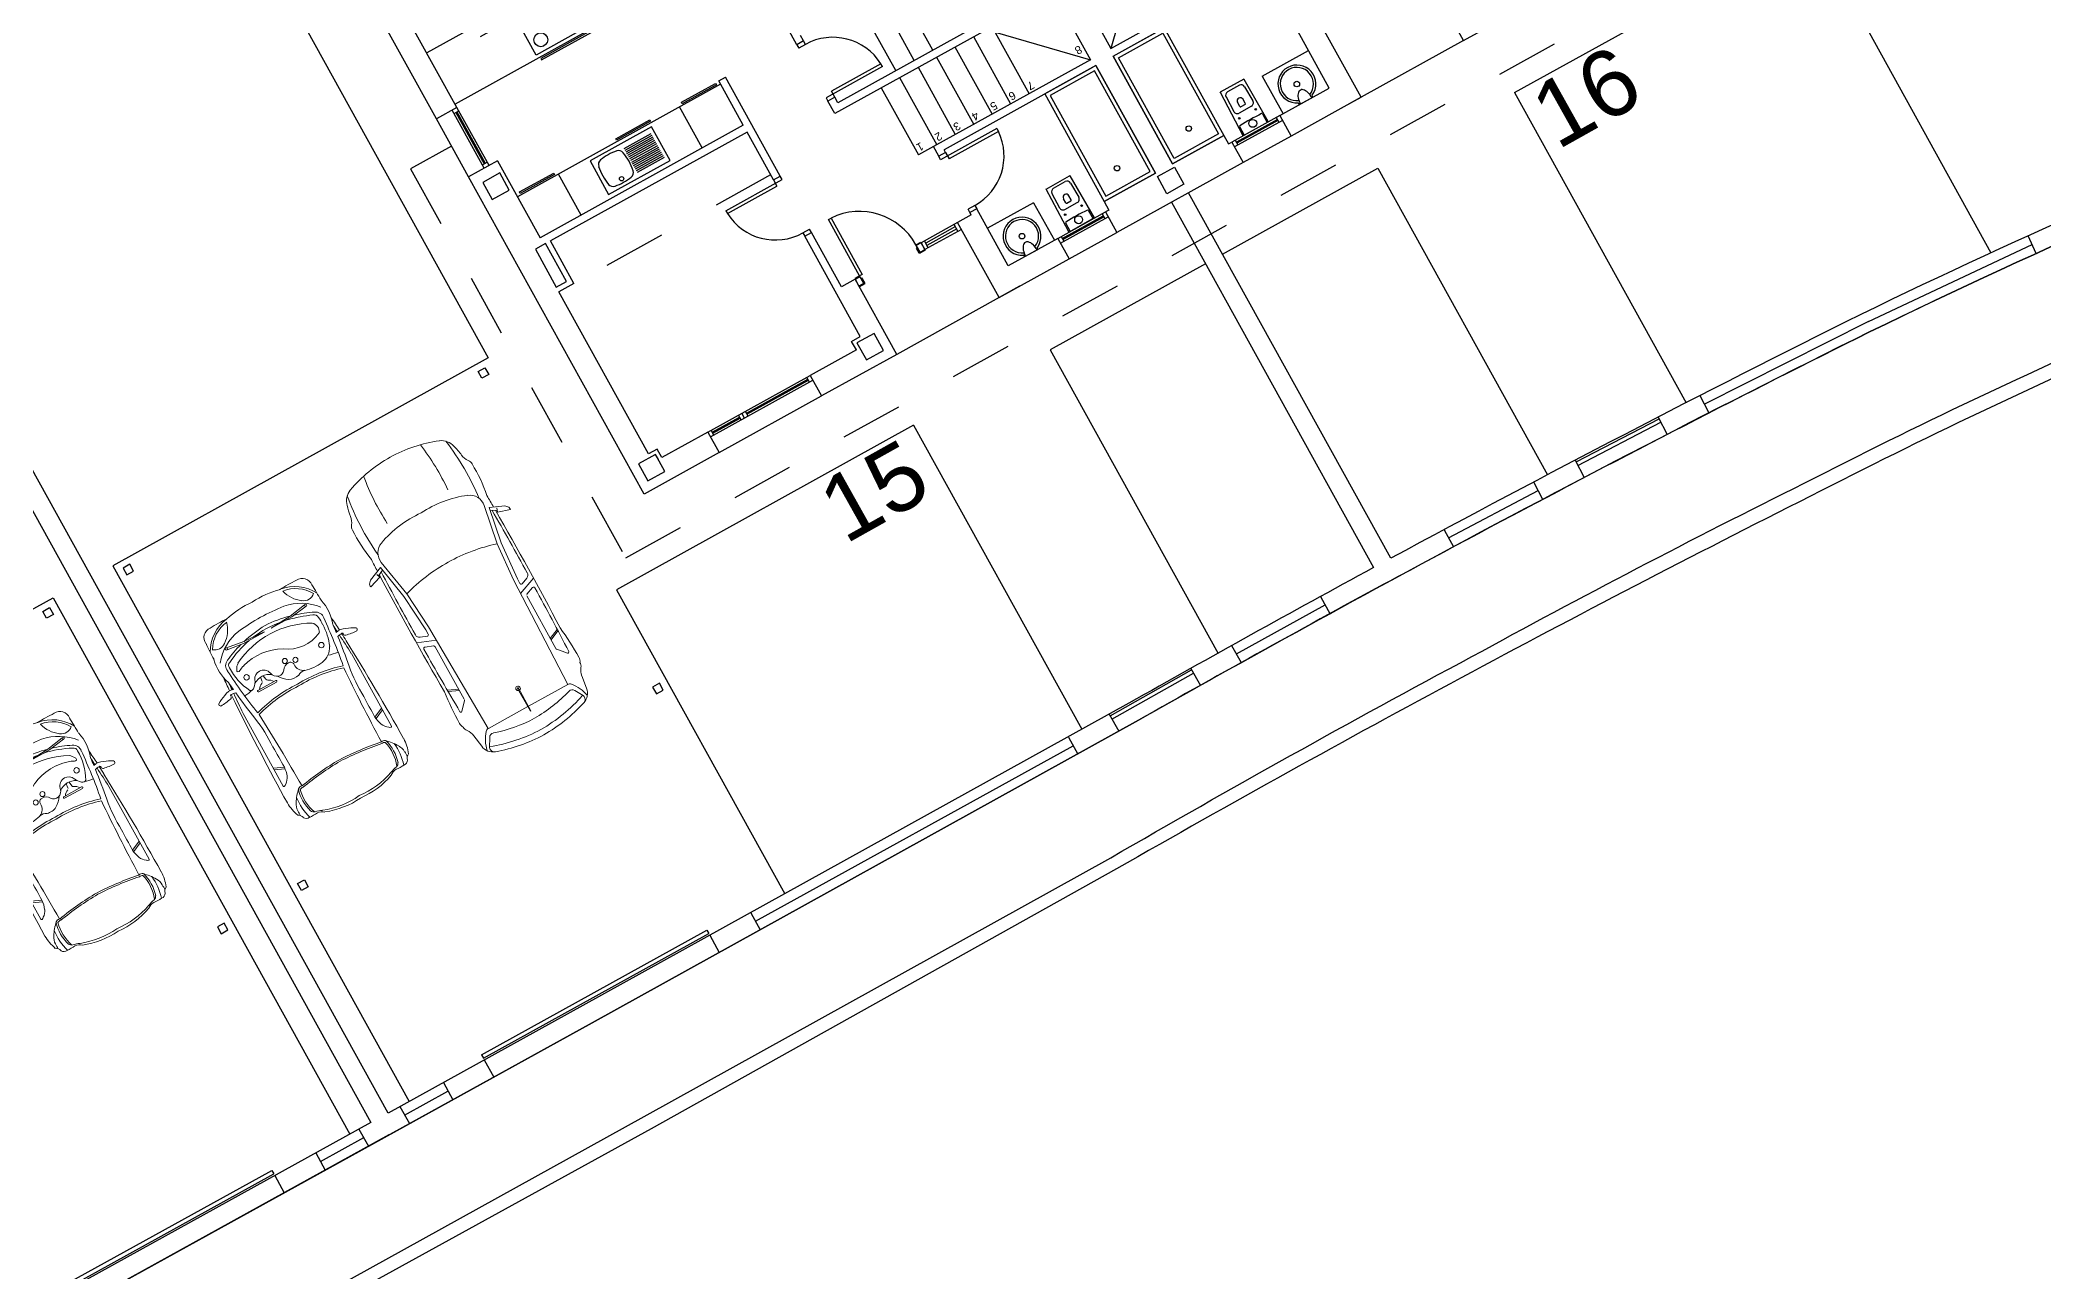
# Model space of a CAD drawing. Header units: millimetres. Extents: x 441061 to 442903, y 4515148 to 4515613.
# Drawn here: x 442385.078 to 442388.288, y 4515542.16 to 4515544.132 of the extents above; entities that cross this region are included whole.
import ezdxf
from ezdxf.enums import TextEntityAlignment as Align

# ---------------------------------------------------------------- set-up
doc = ezdxf.new("R2010")
doc.units = ezdxf.units.MM
doc.linetypes.add('CONTINUA', pattern=[0])
doc.linetypes.add('RAYITAS', pattern=[0.375, 0.25, -0.125])
for name, color, linetype in [('01_mono BAJA', 2, 'Continuous'), ('01_piscinas', 254, 'Continuous'), ('01_proyección', 4, 'RAYITAS')]:
    doc.layers.add(name, color=color, linetype=linetype)
doc.layers.add('01_muebles_B', color=254, linetype='Continuous', lineweight=5)
doc.styles.add('Estilo1', font='swissel.ttf')
doc.styles.add('NIEVES2', font='sanss___.ttf')

# ---------------------------------------------------------------- blocks, each defined once
blk = doc.blocks.new('A$C6A825EFA')
at = {"layer": '01_mono BAJA', "color": 254}
for p, q in [((3.7, 12.5, 0), (2.6, 12.5, 0)), ((3.7, 12.5, 0), (3.7, 11.4, 0)), ((3.7, 12.5, 0), (5.2, 12.5, 0)), ((5.5, 12.5, 0), (5.2, 12.5, 0)), ((5.2, 12.5, 0), (5.2, 11.4, 0)), ((5.2, 12.5, 0), (6.225, 12.5, 0)), ((6.225, 12.2, 0), (6.225, 12.5, 0)), ((6.225, 12.5, 0), (6.925, 12.5, 0)), ((6.925, 12.5, 0), (8.775, 12.5, 0)), ((6.925, 12.2, 0), (6.925, 12.5, 0)), ((8.775, 12.2, 0), (8.775, 12.5, 0)), ((9.475, 12.5, 0), (8.775, 12.5, 0)), ((10.5, 12.5, 0), (9.475, 12.5, 0)), ((9.475, 12.2, 0), (9.475, 12.5, 0)), ((10.2, 12.5, 0), (10.5, 12.5, 0)), ((10.5, 12.5, 0), (10.5, 11.4, 0)), ((10.5, 12.5, 0), (12, 12.5, 0)), ((12, 12.5, 0), (13.1, 12.5, 0)), ((12, 12.5, 0), (12, 11.4, 0)), ((13.1, 12.2, 0), (13.1, 12.5, 0)), ((14.6, 12.5, 0), (13.1, 12.5, 0)), ((14.6, 12.5, 0), (15.7, 12.5, 0)), ((14.6, 12.2, 0), (14.6, 12.5, 0)), ((15.7, 12.5, 0), (15.7, 7.855, 0)), ((5.5, 12.2, 0), (5.5, 11.366, 0)), ((6.225, 12.2, 0), (5.5, 12.2, 0)), ((5.741, 12.198, 0), (5.742, 12.183, 0)), ((5.743, 12.2, 0), (5.932, 12.2, 0)), ((5.934, 12.198, 0), (5.933, 12.183, 0)), ((6.175, 11.65, 0), (6.175, 12.2, 0)), ((6.225, 12.27, 0), (6.925, 12.27, 0)), ((6.225, 12.2, 0), (6.925, 12.2, 0)), ((6.275, 12.2, 0), (6.275, 12.27, 0)), ((6.275, 12.242, 0), (6.875, 12.242, 0)), ((6.275, 12.228, 0), (6.875, 12.228, 0)), ((6.409, 12.073, 0), (6.407, 12.2, 0)), ((6.741, 12.073, 0), (6.743, 12.2, 0)), ((6.875, 12.2, 0), (6.875, 12.27, 0)), ((6.975, 12.2, 0), (6.925, 12.2, 0)), ((6.975, 12.075, 0), (6.975, 12.2, 0)), ((7.725, 12.075, 0), (6.975, 12.075, 0)), ((7.725, 10.5, 0), (7.725, 12.075, 0)), ((7.975, 10.5, 0), (7.975, 12.075, 0)), ((7.975, 12.075, 0), (8.725, 12.075, 0)), ((8.725, 12.075, 0), (8.725, 12.2, 0)), ((8.725, 12.2, 0), (8.775, 12.2, 0)), ((9.475, 12.27, 0), (8.775, 12.27, 0)), ((9.475, 12.2, 0), (8.775, 12.2, 0)), ((8.825, 12.2, 0), (8.825, 12.27, 0)), ((9.425, 12.242, 0), (8.825, 12.242, 0)), ((9.425, 12.228, 0), (8.825, 12.228, 0)), ((8.959, 12.073, 0), (8.957, 12.2, 0)), ((9.291, 12.073, 0), (9.293, 12.2, 0)), ((9.425, 12.2, 0), (9.425, 12.27, 0)), ((9.475, 12.2, 0), (10.2, 12.2, 0)), ((9.525, 11.65, 0), (9.525, 12.2, 0)), ((9.766, 12.198, 0), (9.767, 12.183, 0)), ((9.957, 12.2, 0), (9.768, 12.2, 0)), ((9.959, 12.198, 0), (9.958, 12.183, 0)), ((10.2, 12.2, 0), (10.2, 11.366, 0)), ((12.3, 12.075, 0), (12.3, 10.606, 0)), ((12.425, 12.075), (12.3, 12.075)), ((12.425, 12.2, 0), (13.1, 12.2, 0)), ((12.425, 12.2), (12.425, 12.075)), ((14.6, 12.27, 0), (13.1, 12.27, 0)), ((14.6, 12.2, 0), (13.1, 12.2, 0)), ((13.15, 12.27, 0), (13.15, 12.2, 0)), ((14.05, 12.242, 0), (13.15, 12.242, 0)), ((14.05, 12.228, 0), (13.15, 12.228, 0)), ((14.05, 12.27, 0), (14.05, 12.2, 0)), ((14.1, 12.27, 0), (14.1, 12.2, 0)), ((14.15, 12.27, 0), (14.15, 12.2, 0)), ((14.55, 12.242, 0), (14.15, 12.242, 0)), ((14.55, 12.228, 0), (14.15, 12.228, 0)), ((14.55, 12.27, 0), (14.55, 12.2, 0)), ((14.6, 12.2, 0), (15.275, 12.2, 0)), ((15.275, 12.2), (15.275, 12.075)), ((15.275, 12.075), (15.4, 12.075)), ((15.325, 12.2, 0), (15.325, 12.125, 0)), ((15.325, 12.125, 0), (15.4, 12.125, 0)), ((15.4, 12.075, 0), (15.4, 9.705, 0)), ((5.853, 12.043, 0), (5.822, 12.043, 0)), ((6.439, 11.659, 0), (6.435, 11.869, 0)), ((6.485, 11.92, 0), (6.665, 11.92, 0)), ((6.535, 11.85, 0), (6.535, 11.79, 0)), ((6.545, 11.86, 0), (6.605, 11.86, 0)), ((6.615, 11.85, 0), (6.615, 11.79, 0)), ((6.711, 11.659, 0), (6.715, 11.869, 0)), ((8.989, 11.659, 0), (8.985, 11.869, 0)), ((9.215, 11.92, 0), (9.035, 11.92, 0)), ((9.085, 11.85, 0), (9.085, 11.79, 0)), ((9.155, 11.86, 0), (9.095, 11.86, 0)), ((9.165, 11.85, 0), (9.165, 11.79, 0)), ((9.261, 11.659, 0), (9.265, 11.869, 0)), ((9.847, 12.043, 0), (9.878, 12.043, 0)), ((6.175, 11.65, 0), (5.5, 11.65, 0)), ((6.489, 11.61, 0), (6.661, 11.61, 0)), ((9.211, 11.61, 0), (9.039, 11.61, 0)), ((9.525, 11.65, 0), (10.2, 11.65, 0)), ((10.2, 11.366, 0), (10.3, 11.366, 0)), ((10.2, 11.316, 0), (10.2, 11.366, 0)), ((10.2, 11.316, 0), (10.3, 11.316, 0)), ((10.3, 11.4, 0), (10.5, 11.4, 0)), ((10.3, 11.4, 0), (10.3, 11.366, 0)), ((10.3, 11.366, 0), (10.3, 11.316, 0)), ((10.5, 11.5, 0), (11.035, 11.5, 0)), ((10.5, 11.4, 0), (11.035, 11.4, 0)), ((10.55, 11.5, 0), (10.55, 11.4, 0)), ((10.55, 11.467, 0), (10.985, 11.467, 0)), ((10.55, 11.433, 0), (10.985, 11.433, 0)), ((10.985, 11.5, 0), (10.985, 11.4, 0)), ((11.035, 11.5, 0), (11.035, 11.4, 0)), ((11.105, 11.43, 0), (11.105, 11.4, 0)), ((11.12, 11.5, 0), (11.12, 11.44, 0)), ((11.915, 11.5, 0), (11.915, 11.44, 0)), ((11.93, 11.43, 0), (11.93, 11.4, 0)), ((11.99, 11.4, 0), (11.93, 11.4, 0)), ((12, 11.4, 0), (12.2, 11.4, 0)), ((12.2, 11.4, 0), (12.2, 10.606, 0)), ((9.476, 10.591, 0), (9.476, 10.632, 0)), ((9.476, 10.632, 0), (10.2, 10.632, 0)), ((9.476, 10.591, 0), (10.3, 10.591, 0)), ((10.2, 10.541, 0), (10.2, 10.632, 0)), ((10.2, 10.541, 0), (10.2, 10.5, 0)), ((10.2, 10.541, 0), (10.3, 10.541, 0)), ((10.3, 10.591, 0), (10.3, 10.541, 0)), ((10.3, 10.541, 0), (10.3, 10.4, 0)), ((12.3, 10.606, 0), (12.2, 10.606, 0)), ((12.2, 10.606, 0), (12.2, 10.556, 0)), ((12.3, 10.556, 0), (12.2, 10.556, 0)), ((12.3, 10.556, 0), (12.3, 10.606, 0)), ((7.7, 10.4, 0), (5.4, 10.4, 0)), ((7.725, 10.5, 0), (5.5, 10.5, 0)), ((6.8, 9.5, 0), (7.7, 10.4, 0)), ((7.7, 9.415, 0), (7.7, 10.4, 0)), ((8, 10.4, 0), (10.3, 10.4, 0)), ((8, 9.415, 0), (8, 10.4, 0)), ((8.9, 9.5, 0), (8, 10.4, 0)), ((8.025, 10.5, 0), (10.2, 10.5, 0)), ((8.9, 9.415, 0), (8.9, 10.4, 0)), ((9.17, 9.415, 0), (9.17, 10.4, 0)), ((9.44, 9.415, 0), (9.44, 10.4, 0)), ((9.71, 9.415, 0), (9.71, 10.4, 0)), ((9.98, 9.415, 0), (9.98, 10.4, 0)), ((10.25, 9.415, 0), (10.25, 10.4, 0)), ((10.3, 10.4, 0), (10.52, 10.4, 0)), ((10.52, 9.415, 0), (10.52, 10.4, 0)), ((13.024, 9.831, 0), (12.2, 9.831, 0)), ((12.2, 9.831, 0), (12.2, 9.781, 0)), ((12.2, 9.781, 0), (12.2, 8.33, 0)), ((12.3, 9.781, 0), (12.2, 9.781, 0)), ((12.3, 9.781, 0), (12.3, 9.872, 0)), ((13.024, 9.872, 0), (12.3, 9.872, 0)), ((12.3, 9.781, 0), (12.3, 9.08, 0)), ((13.024, 9.831, 0), (13.024, 9.872, 0)), ((15.18, 9.705, 0), (15.18, 9.08, 0)), ((15.18, 9.705, 0), (15.4, 9.705, 0)), ((8, 9.415, 0), (11.2, 9.415, 0)), ((8, 9.315, 0), (11.1, 9.315, 0)), ((11.1, 9.315, 0), (11.1, 9.235, 0)), ((11.1, 9.315, 0), (11.1, 9.235, 0)), ((11.2, 9.415, 0), (11.2, 9.235, 0)), ((11.2, 9.415, 0), (11.2, 9.235, 0)), ((10.376, 9.185, 0), (10.376, 9.144, 0)), ((10.376, 9.185, 0), (11.2, 9.185, 0)), ((10.376, 9.144, 0), (11.1, 9.144, 0)), ((11.1, 9.235, 0), (11.2, 9.235, 0)), ((11.1, 9.235, 0), (11.1, 9.144, 0)), ((11.2, 9.185, 0), (11.2, 9.235, 0)), ((12.3, 9.08, 0), (15.18, 9.08, 0)), ((12.3, 8.98, 0), (15.275, 8.98, 0)), ((12.3, 8.98, 0), (12.3, 8.33, 0)), ((12.9, 8.98, 0), (12.9, 8.38, 0)), ((13.338, 8.92, 0), (13.338, 8.43, 0)), ((14.238, 8.92, 0), (13.338, 8.92, 0)), ((13.779, 8.85, 0), (13.383, 8.85, 0)), ((13.779, 8.825, 0), (13.383, 8.825, 0)), ((13.779, 8.8, 0), (13.383, 8.8, 0)), ((13.779, 8.775, 0), (13.383, 8.775, 0)), ((13.779, 8.75, 0), (13.383, 8.75, 0)), ((14.238, 8.43, 0), (14.238, 8.92, 0)), ((14.675, 8.98, 0), (14.675, 8.38, 0)), ((15.275, 7.855, 0), (15.275, 8.98, 0)), ((13.779, 8.725, 0), (13.383, 8.725, 0)), ((13.779, 8.7, 0), (13.383, 8.7, 0)), ((13.779, 8.675, 0), (13.383, 8.675, 0)), ((13.779, 8.65, 0), (13.383, 8.65, 0)), ((13.779, 8.625, 0), (13.383, 8.625, 0)), ((13.779, 8.6, 0), (13.383, 8.6, 0)), ((13.779, 8.575, 0), (13.383, 8.575, 0)), ((13.779, 8.55, 0), (13.383, 8.55, 0)), ((13.779, 8.525, 0), (13.383, 8.525, 0)), ((13.779, 8.5, 0), (13.383, 8.5, 0)), ((11.1, 8.46, 0), (11.1, 8.41, 0)), ((11.1, 8.46, 0), (11.2, 8.46, 0)), ((11.1, 8.41, 0), (11.1, 8.33, 0)), ((11.1, 8.41, 0), (11.2, 8.41, 0)), ((11.2, 8.41, 0), (11.2, 8.46, 0)), ((11.2, 8.41, 0), (11.2, 7.87, 0)), ((12.3, 8.33, 0), (12.2, 8.33, 0)), ((12.3, 8.38, 0), (15.275, 8.38, 0)), ((13.338, 8.43, 0), (14.238, 8.43, 0)), ((15.275, 7.855, 0), (15.7, 7.855, 0)), ((15.4, 7.855, 0), (15.4, 7.005, 0)), ((15.47, 7.805, 0), (15.4, 7.805, 0)), ((15.428, 7.055, 0), (15.428, 7.805, 0)), ((15.442, 7.055, 0), (15.442, 7.805, 0)), ((15.47, 7.855, 0), (15.47, 7.005, 0)), ((15.7, 7.855, 0), (15.7, 7.005, 0)), ((12.3, 6.955, 0), (15.4, 6.955, 0)), ((15.47, 7.055, 0), (15.4, 7.055, 0)), ((15.4, 7.005, 0), (15.7, 7.005, 0)), ((15.4, 7.005, 0), (15.4, 5.055, 0)), ((15.7, 7.005, 0), (15.7, 3, 0)), ((12.3, 6.205, 0), (15.4, 6.205, 0))]:
    blk.add_line(p, q, dxfattribs=at)
for points in [[(7.725, 12.375), (7.975, 12.375), (7.975, 12.125), (7.725, 12.125), (7.725, 12.375)], [(12.125, 12.125), (12.375, 12.125), (12.375, 12.375), (12.125, 12.375), (12.125, 12.125)], [(15.325, 12.125), (15.575, 12.125), (15.575, 12.375), (15.325, 12.375), (15.325, 12.125)], [(15.325, 8.005), (15.575, 8.005), (15.575, 8.255), (15.325, 8.255), (15.325, 8.005)]]:
    blk.add_lwpolyline(points, close=True, dxfattribs=at)
at = {"layer": '01_mono BAJA', "color": 254, "elevation": 0, "flags": 128}
for points in [[(6.394, 12.2, 0.414214), (6.39, 12.196), (6.39, 12.195), (6.4, 11.574, 0.436396), (6.404, 11.57), (6.746, 11.57, 0.436396), (6.75, 11.574), (6.76, 12.195), (6.76, 12.196, 0.414214), (6.756, 12.2)], [(9.306, 12.2, -0.414214), (9.31, 12.196), (9.31, 12.195), (9.3, 11.574, -0.436396), (9.296, 11.57), (8.954, 11.57, -0.436396), (8.95, 11.574), (8.94, 12.195), (8.94, 12.196, -0.414214), (8.944, 12.2)]]:
    blk.add_lwpolyline(points, format="xyb", close=True, dxfattribs=at)
at = {"layer": '01_mono BAJA', "color": 254, "elevation": 0}
for points in [[(6.975, 12.075), (7.725, 12.075), (7.725, 10.5), (6.975, 10.5)], [(8.725, 12.075), (7.975, 12.075), (7.975, 10.5), (8.725, 10.5)], [(7.025, 12.025), (7.675, 12.025), (7.675, 10.55), (7.025, 10.55)], [(8.675, 12.025), (8.025, 12.025), (8.025, 10.55), (8.675, 10.55)], [(11.12, 11.51), (11.12, 11.5), (11.035, 11.5), (11.035, 11.51)], [(11.105, 11.4), (11.105, 11.39), (11.035, 11.39), (11.035, 11.4)], [(11.12, 11.44), (11.12, 11.43), (11.105, 11.43), (11.105, 11.44)], [(11.93, 11.39), (11.93, 10.565), (11.89, 10.565), (11.89, 11.39)], [(11.915, 11.51), (11.915, 11.5), (12, 11.5), (12, 11.51)], [(11.915, 11.44), (11.915, 11.43), (11.93, 11.43), (11.93, 11.44)], [(11.93, 11.4), (12, 11.4), (12, 11.5), (11.93, 11.5)], [(11.93, 11.4), (11.93, 11.39), (12, 11.39), (12, 11.4)], [(15.4, 9.635), (15.25, 9.635), (15.25, 9.08), (15.4, 9.08)], [(12.85, 8.36), (12.85, 8.34), (12.35, 8.34), (12.35, 8.36)], [(13.813, 8.36), (13.813, 8.34), (13.313, 8.34), (13.313, 8.36)], [(15.222, 8.36), (15.222, 8.34), (14.722, 8.34), (14.722, 8.36)], [(13.42, 6.975), (14.155, 6.975), (14.155, 6.995), (13.42, 6.995)], [(14.187, 6.408), (13.387, 6.408), (13.388, 6.908), (14.188, 6.908)]]:
    blk.add_lwpolyline(points, close=True, dxfattribs=at)
for points in [[(11.035, 11.4), (11.035, 11.5)], [(11.105, 11.5), (11.105, 11.4)]]:
    blk.add_lwpolyline(points, dxfattribs=at)
at = {"layer": '01_mono BAJA', "color": 254}
for centre, radius in [((6.575, 12.12, 0), 0.051), ((9.125, 12.12, 0), 0.051), ((5.837, 11.953, 0), 0.036), ((6.455, 11.98, 0), 0.01), ((6.695, 11.98, 0), 0.01), ((7.325, 11.781, 0), 0.035), ((8.375, 11.781, 0), 0.035), ((9.005, 11.98, 0), 0.01), ((9.245, 11.98, 0), 0.01), ((9.862, 11.953, 0), 0.036), ((13.996, 8.825, 0), 0.0275), ((14.04, 6.765, 0), 0.089)]:
    blk.add_circle(centre, radius, dxfattribs=at)
for centre, radius, start, end in [((5.837, 11.953, 0), 0.243, 114.8749, 65.1251), ((5.837, 11.953, 0), 0.213, 112.0656, 68.0564), ((5.729, 12.184, 0), 0.0128, 300.5291, 356.214), ((5.743, 12.197, 0), 0.0027, 90, 173.3159), ((6.033, 12.197, 0), 0.279, 179.383, 196.8165), ((5.903, 12.158, 0), 0.143, 196.8165, 225.6956), ((5.772, 12.158, 0), 0.143, 314.3044, 343.1835), ((5.642, 12.197, 0), 0.279, 343.1835, 0.617), ((5.932, 12.197, 0), 0.0027, 6.6841, 90), ((5.946, 12.184, 0), 0.0128, 183.786, 239.4709), ((6.416, 12.073, 0), 0.007, 180.924, 266.9359), ((6.734, 12.073, 0), 0.007, 273.0641, 359.076), ((8.966, 12.073, 0), 0.007, 180.924, 266.9359), ((9.284, 12.073, 0), 0.007, 273.0641, 359.076), ((9.862, 11.953, 0), 0.243, 114.8749, 65.1251), ((9.862, 11.953, 0), 0.213, 111.9436, 67.9344), ((9.754, 12.184, 0), 0.0128, 300.5291, 356.214), ((9.768, 12.197, 0), 0.0027, 90, 173.3159), ((10.058, 12.197, 0), 0.279, 179.383, 196.8165), ((9.928, 12.158, 0), 0.143, 196.8165, 225.6956), ((9.797, 12.158, 0), 0.143, 314.3044, 343.1835), ((9.667, 12.197, 0), 0.279, 343.1835, 0.617), ((9.957, 12.197, 0), 0.0027, 6.6841, 90), ((9.971, 12.184, 0), 0.0128, 183.786, 239.4709), ((5.837, 12.091, 0), 0.0498, 225.6956, 252.5904), ((5.837, 12.091, 0), 0.0498, 287.9532, 314.3044), ((6.575, 15.044, 0), 2.982, 266.9359, 273.0641), ((6.485, 11.87, 0), 0.05, 90, 180.924), ((6.545, 11.85, 0), 0.01, 90, 180), ((6.605, 11.85, 0), 0.01, 0, 90), ((6.665, 11.87, 0), 0.05, 359.076, 90), ((9.125, 15.044, 0), 2.982, 266.9359, 273.0641), ((9.035, 11.87, 0), 0.05, 90, 180.924), ((9.095, 11.85, 0), 0.01, 90, 180), ((9.155, 11.85, 0), 0.01, 0, 90), ((9.215, 11.87, 0), 0.05, 359.076, 90), ((9.863, 12.091, 0), 0.0498, 225.6956, 252.0468), ((9.863, 12.091, 0), 0.0498, 287.4096, 314.3044), ((6.489, 11.66, 0), 0.05, 180.924, 270), ((6.575, 11.79, 0), 0.04, 180, 0), ((6.661, 11.66, 0), 0.05, 270, 359.076), ((9.039, 11.66, 0), 0.05, 180.924, 270), ((9.125, 11.79, 0), 0.04, 180, 0), ((9.211, 11.66, 0), 0.05, 270, 359.076), ((10.2, 10.591, 0), 0.725, 90, 176.7242), ((11.932, 11.391, 0), 0.827, 180.0495, 267.1144), ((12.3, 9.831, 0), 0.725, 3.2758, 90), ((11.1, 9.185, 0), 0.725, 183.2758, 270), ((14.554, 8.675, 0), 0.75, 169.8852, 190.1148), ((13.889, 8.794, 0), 0.075, 99.0787, 169.8852), ((13.996, 8.127, 0), 0.75, 80.9213, 99.0787), ((14.102, 8.794, 0), 0.075, 10.1148, 80.9213), ((13.438, 8.675, 0), 0.75, 349.8852, 10.1148), ((13.889, 8.557, 0), 0.075, 190.1148, 260.9213), ((13.996, 9.223, 0), 0.75, 260.9213, 279.0787), ((14.102, 8.557, 0), 0.075, 279.0787, 349.8852)]:
    blk.add_arc(centre, radius, start, end, dxfattribs=at)
at = {"layer": '01_proyección', "color": 120, "ltscale": 0.25}
for p, q in [((12.3, 9.705, 0), (15.18, 9.705, 0)), ((9.71, 9.315, 0), (9.71, 8.33, 0)), ((9.98, 9.315, 0), (9.98, 8.33, 0)), ((10.25, 9.315, 0), (10.25, 8.33, 0)), ((12.3, 6.355, 0), (15.4, 6.355, 0))]:
    blk.add_line(p, q, dxfattribs=at)
at = {"layer": '01_proyección', "color": 120, "ltscale": 0.25, "elevation": 0}
blk.add_lwpolyline([(15.7, 7.405), (16.3, 7.405), (16.3, 13.1), (-0.6, 13.1), (-0.6, 7.405), (0, 7.405)], dxfattribs=at)
at = {"layer": '01_mono BAJA', "color": 254, "style": 'NIEVES2'}
for s, p in [('7', (8.831, 10.268, 0)), ('6', (9.101, 10.268, 0)), ('5', (9.371, 10.268, 0)), ('4', (9.641, 10.268, 0)), ('3', (9.911, 10.268, 0)), ('2', (10.181, 10.268, 0)), ('1', (10.451, 10.268, 0)), ('8', (8.075, 10.166, 0))]:
    blk.add_text(s, height=0.103, rotation=0, dxfattribs=at).set_placement(p, align=Align.CENTER)
blk = doc.blocks.new('A$C0D711DC8')
at = {"layer": '01_muebles_B', "color": 254}
for p, q in [((10.733, 9.894), (9.764, 9.894)), ((10.493, 9.894), (10.545, 9.776)), ((10.515, 9.894), (10.567, 9.778)), ((9.004, 9.693), (9.038, 9.48)), ((9.056, 9.495), (9.026, 9.699)), ((9.038, 9.48), (9.054, 9.218)), ((9.056, 9.218), (9.056, 9.495)), ((9.038, 8.865), (9.054, 9.127)), ((9.054, 9.218), (9.056, 9.218)), ((9.054, 9.127), (9.056, 9.127)), ((9.056, 9.127), (9.056, 8.851)), ((9.546, 8.878), (9.495, 8.871)), ((9.614, 8.734), (9.614, 8.97)), ((9.634, 8.734), (9.634, 8.97)), ((9.004, 8.652), (9.038, 8.865)), ((9.056, 8.851), (9.026, 8.647)), ((9.546, 8.827), (9.494, 8.834)), ((10.733, 8.452), (9.764, 8.452)), ((10.493, 8.452), (10.545, 8.569)), ((10.515, 8.452), (10.567, 8.567))]:
    blk.add_line(p, q, dxfattribs=at)
for centre, radius in [((9.014, 9.701), 0.0121), ((9.51, 9.635), 0.0319), ((9.466, 9.173), 0.0297), ((9.514, 9.288), 0.0297), ((9.014, 8.645), 0.0121), ((9.417, 8.691), 0.0319)]:
    blk.add_circle(centre, radius, dxfattribs=at)
for centre, radius, start, end in [((10.167, 9.714), 0.738, 149.7434, 158.9846), ((9.544, 10.069), 0.023, 23.336, 131.4157), ((8.51, 10.147), 1.058, 348.7131, 356.2571), ((8.829, 9.758), 0.121, 83.4929, 184.381), ((9.185, 9.462), 0.48, 118.4979, 171.6974), ((9.142, 9.497), 0.403, 119.7279, 173.0139), ((9.122, 5.315), 4.571, 90.9016, 93.5003), ((9.503, 9.367), 0.611, 128.6532, 169.9617), ((8.847, 9.764), 0.126, 322.6544, 41.1658), ((9.178, 9.352), 0.549, 69.8978, 103.4423), ((9.226, 9.718), 0.0964, 77.7254, 158.9302), ((8.819, 3.701), 6.126, 80.3818, 85.9978), ((9.94, 2.874), 7.047, 93.9115, 95.3212), ((8.751, 3.271), 6.625, 83.7996, 84.6711), ((10.975, -10.424), 20.353, 94.2603, 94.5093), ((9.619, 9.904), 0.16, 152.3452, 197.1649), ((9.518, 9.909), 0.0131, 69.95, 178.3297), ((9.777, 9.927), 0.273, 183.7214, 196.1025), ((9.94, 2.874), 7.047, 92.7044, 93.5361), ((10.975, -10.424), 20.353, 93.4112, 94.1277), ((8.751, 3.271), 6.625, 80.1778, 83.3742), ((9.525, 9.945), 0.0232, 265.4824, 347.7447), ((10.995, -17.873), 27.82, 90.1403, 92.8584), ((10.573, 9.974), 0.192, 294.6989, 323.0283), ((10.691, 9.894), 0.0501, 315.174, 347.3096), ((10.732, 9.885), 0.00831, 343.0311, 79.2932), ((11.29, 9.332), 0.611, 121.0895, 136.7388), ((11.01, 9.2), 0.627, 72.4585, 97.9913), ((10.906, 9.364), 0.584, 69.532, 87.9675), ((11.059, 9.742), 0.141, 86.8457, 126.696), ((11.101, 8.862), 1.022, 88.2888, 91.9327), ((11.185, 9.948), 0.0842, 206.7402, 257.6517), ((11.135, 9.81), 0.0644, 351.2386, 60.1485), ((10.942, 9.629), 2.236, 176.9311, 182.7066), ((8.653, 9.896), 0.361, 284.3027, 324.7225), ((10.509, 9.106), 1.518, 154.798, 163.8884), ((10.25, 9.166), 1.218, 160.2257, 168.6391), ((9.975, 9.34), 0.903, 155.1761, 164.735), ((10.144, 9.165), 1.038, 151.121, 207.6483), ((9.211, 9.707), 0.057, 88.7397, 167.4182), ((9.265, 9.038), 0.727, 86.5634, 94.2004), ((9.314, 9.595), 0.107, 57.3841, 137.6524), ((9.306, 9.064), 0.701, 67.8757, 89.7559), ((8.958, 9.487), 0.459, 324.9496, 25.463), ((9.473, 9.516), 0.219, 7.735, 63.719), ((9.165, 9.803), 0.511, 341.8582, 355.871), ((11.471, 9.253), 1.7, 163.325, 182.6992), ((11.496, 9.248), 1.7, 163.325, 182.5468), ((12.246, 53.159), 43.488, 266.8642, 267.4858), ((10.175, 11.66), 1.884, 261.0449, 273.0528), ((10.459, 15.409), 5.634, 268.1287, 270.8789), ((12.021, 70.959), 61.269, 268.42618, 268.89057), ((10.529, 10.11), 0.334, 272.7892, 291.8342), ((14.417, 9.048), 3.64, 169.6671, 178.0415), ((14.417, 9.048), 3.62, 169.6671, 178.0415), ((10.894, 9.715), 0.0607, 143.7564, 193.2967), ((10.991, 9.25), 0.526, 73.7001, 105.481), ((10.903, 9.711), 0.0495, 146.1855, 196.1005), ((10.991, 9.25), 0.505, 69.1925, 104.8598), ((11.113, 9.698), 0.062, 14.8998, 65.8723), ((11.473, 9.762), 0.303, 189.085, 205.7225), ((10.241, 9.772), 0.959, 355.5054, 1.6982), ((11.352, 9.713), 0.156, 186.0058, 219.1392), ((10.256, 9.278), 1.007, 354.015, 20.5105), ((10.287, 9.262), 1.007, 354.9224, 20.5105), ((9.808, 9.261), 1.13, 166.1566, 184.4621), ((17.649, 8.764), 8.777, 175.3636, 177.3327), ((10.509, 9.106), 1.518, 165.717, 177.48), ((10.25, 9.166), 1.218, 171.2453, 188.5682), ((9.185, 9.47), 0.511, 343.3936, 8.525), ((9.808, 9.085), 1.13, 175.5379, 193.8434), ((17.649, 9.581), 8.777, 182.6673, 184.6364), ((10.509, 9.239), 1.518, 182.52, 194.283), ((9.904, 8.914), 0.65, 151.4841, 196.6746), ((9.552, 9.202), 0.047, 86.7847, 183.1724), ((9.6, 9.197), 0.0954, 178.5946, 241.3055), ((9.566, 9.362), 0.114, 263.9035, 340.5155), ((9.498, 9.044), 0.0889, 349.0142, 50.9794), ((9.424, 9.265), 0.296, 301.9645, 328.2937), ((9.771, 9.295), 0.101, 164.9008, 216.3288), ((9.538, 9.188), 0.158, 330.3363, 17.3801), ((11.471, 9.093), 1.7, 177.3008, 196.675), ((11.496, 9.097), 1.7, 177.4532, 196.675), ((14.417, 9.297), 3.64, 181.9585, 190.3329), ((14.417, 9.297), 3.62, 181.9585, 190.3329), ((10.256, 9.068), 1.007, 339.4895, 5.985), ((10.287, 9.084), 1.007, 339.4895, 5.0776), ((9.503, 8.978), 0.611, 190.0383, 231.3468), ((10.25, 9.166), 1.218, 191.3609, 207.4845), ((9.528, 8.859), 0.101, 101.4545, 181.9236), ((9.686, 8.849), 0.193, 142.3155, 213.2169), ((9.492, 9.055), 0.098, 279.5997, 343.5492), ((9.543, 8.902), 0.0241, 275.7304, 333.0283), ((9.665, 8.855), 0.106, 119.0162, 160.5033), ((9.624, 8.97), 0.0104, 0, 180), ((10.942, 8.716), 2.236, 177.2934, 183.0689), ((9.185, 8.884), 0.48, 188.3026, 241.5021), ((9.142, 8.849), 0.403, 186.9861, 240.2721), ((8.653, 8.449), 0.361, 35.2775, 75.6973), ((8.847, 8.581), 0.126, 318.8342, 37.3456), ((10.509, 9.239), 1.518, 196.1116, 205.202), ((9.25, 9.243), 0.672, 267.6901, 298.2478), ((9.346, 8.77), 0.149, 215.4424, 244.8998), ((9.507, 8.785), 0.232, 194.2372, 212.2618), ((9.285, 8.645), 0.0299, 337.3586, 32.1758), ((9.525, 8.854), 0.0985, 178.6673, 249.1293), ((9.426, 8.595), 0.178, 39.093, 68.893), ((9.543, 8.803), 0.0241, 26.9717, 84.2696), ((9.665, 8.849), 0.106, 199.4967, 240.9838), ((9.532, 8.677), 0.0451, 325.113, 43.0643), ((9.161, 8.546), 0.436, 2.9924, 17.9381), ((9.624, 8.734), 0.0104, 180, 0), ((12.021, -52.613), 61.269, 91.10943, 91.57382), ((10.894, 8.63), 0.0607, 166.7033, 216.2436), ((10.903, 8.634), 0.0495, 163.8995, 213.8145), ((11.473, 8.583), 0.303, 154.2775, 170.915), ((11.352, 8.632), 0.156, 140.8608, 173.9942), ((10.241, 8.573), 0.959, 358.3018, 4.4946), ((8.829, 8.587), 0.121, 175.619, 276.5071), ((9.122, 13.031), 4.571, 266.4997, 269.0984), ((9.178, 8.993), 0.549, 256.5577, 290.1022), ((9.226, 8.628), 0.0964, 201.0698, 282.2746), ((9.215, 8.619), 0.0486, 198.7488, 279.3616), ((8.819, 14.644), 6.126, 274.0022, 279.6182), ((9.299, 8.649), 0.0212, 220.8304, 310.3789), ((9.94, 15.472), 7.047, 264.6788, 266.0885), ((8.751, 15.074), 6.625, 275.3289, 276.2004), ((10.975, 28.769), 20.353, 265.4907, 265.7397), ((9.619, 8.441), 0.16, 162.8351, 207.6548), ((9.777, 8.418), 0.273, 163.8975, 176.2786), ((9.518, 8.436), 0.0131, 181.6703, 290.05), ((9.94, 15.472), 7.047, 266.4639, 267.2956), ((10.975, 28.769), 20.353, 265.8723, 266.5888), ((8.751, 15.074), 6.625, 276.6258, 279.8222), ((9.525, 8.401), 0.0232, 12.2553, 94.5176), ((8.51, 8.199), 1.058, 3.7429, 11.2869), ((10.995, 36.219), 27.82, 267.1416, 269.8597), ((12.246, -34.814), 43.488, 92.5142, 93.1358), ((10.175, 6.685), 1.884, 86.9472, 98.9551), ((10.459, 2.936), 5.634, 89.1211, 91.8713), ((10.529, 8.236), 0.334, 68.1658, 87.2108), ((10.573, 8.372), 0.192, 36.9717, 65.3011), ((10.691, 8.451), 0.0501, 12.6904, 44.826), ((10.732, 8.46), 0.00831, 280.7068, 16.9689), ((11.29, 9.013), 0.611, 223.2612, 238.9105), ((10.991, 9.095), 0.526, 254.519, 286.2999), ((10.991, 9.095), 0.505, 255.1402, 290.8075), ((11.01, 9.145), 0.627, 262.0087, 287.5415), ((10.906, 8.982), 0.584, 272.0325, 290.468), ((11.059, 8.603), 0.141, 233.304, 273.1543), ((11.101, 9.484), 1.022, 268.0673, 271.7112), ((11.185, 8.397), 0.0842, 102.3483, 153.2598), ((11.113, 8.647), 0.062, 294.1277, 345.1002), ((11.135, 8.535), 0.0644, 299.8515, 8.7614), ((10.167, 8.631), 0.738, 201.0154, 210.2566), ((9.544, 8.277), 0.023, 228.5843, 336.664)]:
    blk.add_arc(centre, radius, start, end, dxfattribs=at)
blk = doc.blocks.new('A$C392252A0')
at = {"layer": '01_muebles_B', "color": 254}
for p, q in [((9.876, 7.976), (9.791, 7.758)), ((10.715, 8.129), (10.705, 8.127)), ((10.705, 8.127), (10.752, 7.979)), ((10.738, 8.124), (10.715, 8.129)), ((10.775, 8.091), (10.738, 8.124)), ((10.752, 7.979), (10.798, 7.995)), ((10.773, 7.987), (10.809, 7.914)), ((10.846, 7.92), (10.775, 8.091)), ((8.499, 7.763), (8.397, 7.82)), ((8.605, 7.917), (8.455, 7.893)), ((8.599, 7.726), (9.971, 7.763)), ((8.599, 7.725), (8.599, 7.201)), ((9.019, 7.811), (8.92, 7.9)), ((9.731, 7.807), (9.031, 7.807)), ((9.201, 7.926), (9.149, 7.807)), ((9.219, 7.928), (9.166, 7.807)), ((9.784, 7.911), (9.748, 7.818)), ((9.913, 7.908), (9.882, 7.828)), ((9.898, 7.807), (9.958, 7.808)), ((10.418, 7.844), (9.958, 7.808)), ((10.43, 7.798), (9.971, 7.763)), ((10.418, 7.844), (10.846, 7.92)), ((10.43, 7.798), (10.894, 7.881)), ((8.839, 7.203), (8.537, 7.2)), ((8.537, 7.2), (8.537, 7.193)), ((8.839, 7.19), (8.537, 7.193)), ((8.599, 6.669), (8.599, 7.193)), ((8.499, 6.631), (8.397, 6.573)), ((8.599, 6.668), (9.971, 6.631)), ((9.019, 6.582), (8.92, 6.494)), ((9.731, 6.587), (9.031, 6.587)), ((9.201, 6.468), (9.149, 6.587)), ((9.219, 6.466), (9.166, 6.587)), ((9.784, 6.482), (9.748, 6.576)), ((9.876, 6.418), (9.791, 6.636)), ((9.913, 6.486), (9.882, 6.565)), ((9.898, 6.587), (9.958, 6.585)), ((10.418, 6.55), (9.958, 6.585)), ((10.43, 6.596), (9.971, 6.631)), ((10.418, 6.55), (10.846, 6.473)), ((10.43, 6.596), (10.894, 6.512)), ((8.605, 6.476), (8.455, 6.5)), ((10.705, 6.267), (10.752, 6.414)), ((10.752, 6.414), (10.798, 6.398)), ((10.773, 6.407), (10.809, 6.48)), ((10.846, 6.473), (10.775, 6.303)), ((10.715, 6.265), (10.705, 6.267)), ((10.738, 6.27), (10.715, 6.265)), ((10.775, 6.303), (10.738, 6.27))]:
    blk.add_line(p, q, dxfattribs=at)
for centre, radius, start, end in [((8.586, 8.093), 0.177, 275.9895, 308.6871), ((8.751, 7.888), 0.086, 87.4739, 128.6871), ((8.808, 7.907), 0.086, 87.4739, 128.6871), ((8.809, 4.809), 3.183, 82.5975, 89.9397), ((10.099, -28.508), 36.485, 88.9288, 91.3819), ((9.963, 7.889), 0.0531, 90.2143, 158.7209), ((10.099, -28.508), 36.45, 88.8997, 90.2143), ((10.099, -28.508), 36.485, 88.6181, 88.8592), ((11.3, 6.178), 1.816, 87.2886, 100.1742), ((11.389, 7.907), 0.086, 51.3129, 92.5261), ((11.554, 8.112), 0.177, 231.3129, 264.0105), ((10.216, 7.155), 1.997, 161.6598, 178.7983), ((10.242, 7.158), 1.952, 160.298, 178.865), ((8.474, 7.733), 0.162, 96.7804, 161.7197), ((8.375, 7.769), 0.0561, 66.6468, 164.8738), ((8.295, 7.436), 0.435, 49.0196, 78.8841), ((8.473, 7.717), 0.0531, 342.7058, 60.706), ((8.545, 7.725), 0.0531, 0, 49.0196), ((8.929, 7.908), 0.0124, 91.7937, 220.4777), ((10.022, -29.576), 37.513, 90.3882, 91.6701), ((9.031, 7.824), 0.0177, 228.3547, 270), ((9.731, 7.824), 0.0177, 270, 338.7209), ((9.768, 7.918), 0.0177, 338.7209, 90.3882), ((9.897, 7.823), 0.0159, 158.7209, 271.5074), ((8.43, 7.197), 2.089, 0, 16.7318), ((10.925, 7.707), 0.177, 21.0532, 100.1701), ((11.313, 4.914), 2.974, 81.2806, 96.1737), ((9.874, 7.302), 1.304, 355.3559, 21.0532), ((11.467, 7.285), 0.654, 72.0531, 84.0105), ((11.619, 7.711), 0.203, 22.7994, 75.9629), ((10.262, 7.197), 1.654, 0, 21.006), ((10.276, 7.152), 1.836, 162.6109, 178.6018), ((11.437, 4.633), 2.974, 81.5863, 93.456), ((10.216, 7.239), 1.997, 181.2017, 198.3402), ((10.242, 7.236), 1.952, 181.135, 199.702), ((10.276, 7.242), 1.836, 181.3982, 197.3891), ((8.839, 7.197), 0.0267, 193.7603, 166.2397), ((8.839, 7.197), 0.00662, 270, 90), ((8.43, 7.197), 2.089, 343.2682, 0), ((9.874, 7.091), 1.304, 338.9468, 4.6441), ((10.262, 7.197), 1.654, 338.994, 0), ((11.437, 9.761), 2.974, 266.544, 278.4137), ((8.474, 6.661), 0.162, 198.2803, 263.2196), ((8.375, 6.625), 0.0561, 195.1262, 293.3532), ((8.295, 6.957), 0.435, 281.1159, 310.9804), ((8.473, 6.677), 0.0531, 299.294, 17.2942), ((8.545, 6.669), 0.0531, 310.9804, 0), ((9.031, 6.569), 0.0177, 90, 131.6453), ((9.731, 6.569), 0.0177, 21.2791, 90), ((9.897, 6.571), 0.0159, 88.4926, 201.2791), ((10.925, 6.686), 0.177, 259.8299, 338.9468), ((11.313, 9.479), 2.974, 263.8263, 278.7194), ((11.619, 6.682), 0.203, 284.0371, 337.2006), ((8.586, 6.3), 0.177, 51.3129, 84.0105), ((8.751, 6.506), 0.086, 231.3129, 272.5261), ((8.808, 6.487), 0.086, 231.3129, 272.5261), ((8.809, 9.584), 3.183, 270.0603, 277.4025), ((8.929, 6.486), 0.0124, 139.5223, 268.2063), ((10.022, 43.97), 37.513, 268.3299, 269.6118), ((10.099, 42.902), 36.485, 268.6181, 271.0712), ((9.768, 6.476), 0.0177, 269.6118, 21.2791), ((9.963, 6.505), 0.0531, 201.2791, 269.7857), ((10.099, 42.902), 36.45, 269.7857, 271.1003), ((10.099, 42.902), 36.485, 271.1408, 271.3819), ((11.3, 8.215), 1.816, 259.8258, 272.7114), ((11.389, 6.487), 0.086, 267.4739, 308.6871), ((11.554, 6.282), 0.177, 95.9895, 128.6871), ((11.467, 7.108), 0.654, 275.9895, 287.9469)]:
    blk.add_arc(centre, radius, start, end, dxfattribs=at)
blk = doc.blocks.new('A$C21391103')
at = {"layer": '01_piscinas'}
for p, q in [((138.99, 54.256), (128.89, 72.506)), ((128.672, 72.385), (138.771, 54.135)), ((136.448, 70.847), (140.275, 63.931)), ((153.425, 67.327), (157.231, 69.433)), ((157.231, 69.433), (159.531, 65.277)), ((153.425, 67.327), (155.623, 63.355)), ((149.685, 65.257), (151.675, 66.358)), ((151.675, 66.358), (153.848, 62.433)), ((151.84, 61.362), (149.249, 66.044)), ((149.03, 65.923), (151.62, 61.243)), ((160.11, 65.267), (160.006, 65.495)), ((157.96, 64.394), (160.058, 65.38)), ((149.466, 65.136), (147.475, 64.034)), ((157.96, 64.394), (155.858, 63.336)), ((147.475, 64.034), (149.628, 60.145)), ((140.275, 63.931), (135.463, 61.268)), ((155.801, 63.446), (155.915, 63.227)), ((155.267, 63.172), (155.382, 62.95)), ((145.725, 63.066), (141.919, 60.96)), ((145.725, 63.066), (147.88, 59.172)), ((154.214, 62.596), (155.278, 63.15)), ((154.237, 62.552), (155.302, 63.105)), ((154.202, 62.619), (154.317, 62.397)), ((152.58, 61.626), (153.727, 62.231)), ((153.67, 62.342), (153.785, 62.12)), ((152.522, 61.729), (152.643, 61.511)), ((135.463, 61.268), (139.261, 54.405)), ((129.885, 58.194), (134.697, 60.858)), ((134.697, 60.858), (138.502, 53.986)), ((141.919, 60.96), (144.074, 57.066)), ((150.939, 60.872), (151.064, 60.648)), ((149.861, 60.138), (150.998, 60.767)), ((149.8, 60.247), (149.923, 60.029)), ((148.243, 59.344), (149.288, 59.933)), ((148.267, 59.3), (149.313, 59.889)), ((149.277, 59.952), (149.4, 59.734)), ((148.483, 59.505), (141.485, 55.633)), ((148.23, 59.365), (148.353, 59.148)), ((148.605, 59.287), (141.606, 55.414)), ((147.708, 59.071), (147.831, 58.853)), ((143.697, 56.714), (147.769, 58.962)), ((143.637, 56.823), (143.758, 56.605)), ((140.187, 55.002), (143.075, 56.6)), ((140.212, 54.958), (143.099, 56.556)), ((143.075, 56.6), (143.099, 56.556)), ((143.112, 56.533), (143.233, 56.314)), ((141.485, 55.633), (138.99, 54.256)), ((141.606, 55.414), (139.013, 53.983)), ((140.187, 55.002), (140.212, 54.958)), ((140.224, 54.937), (140.345, 54.718)), ((139.203, 54.231), (139.758, 54.538)), ((139.699, 54.646), (139.82, 54.427)), ((139.143, 54.34), (139.264, 54.122)), ((138.771, 54.135), (130.962, 49.826)), ((139.001, 53.976), (131.083, 49.607)), ((138.124, 53.635), (138.678, 53.942)), ((138.617, 54.05), (138.739, 53.831)), ((139.013, 53.983), (139.001, 53.976)), ((138.064, 53.745), (138.185, 53.526)), ((134.613, 51.926), (137.502, 53.521)), ((134.637, 51.882), (137.526, 53.477)), ((137.502, 53.521), (137.526, 53.477)), ((137.539, 53.455), (137.659, 53.236))]:
    blk.add_line(p, q, dxfattribs=at)
for points in [[(166.076, 66.045, 0.03043), (157.218, 62.158, 0.013419), (148.326, 57.384), (142.36, 54.056), (130.579, 47.579)], [(131.456, 48.229), (142.274, 54.213), (148.252, 57.526, -0.008549), (152.878, 60.103, -0.009625), (157.139, 62.325, -0.031041), (166.013, 66.201, -0.039306)], [(131.083, 49.607), (141.606, 55.414), (148.605, 59.287, -0.013397), (157.973, 64.262, -0.04126), (171.807, 69.634, -0.013987)]]:
    blk.add_lwpolyline(points, format="xyb", dxfattribs=at)
for points in [[(140.192, 63.668), (140.144, 63.755), (140.231, 63.804), (140.28, 63.716)], [(135.73, 61.199), (135.681, 61.286), (135.594, 61.238), (135.642, 61.15)], [(134.614, 60.595), (134.566, 60.683), (134.653, 60.731), (134.702, 60.644)], [(142.381, 59.713), (142.429, 59.626), (142.517, 59.674), (142.468, 59.761)], [(137.918, 57.244), (137.967, 57.156), (137.879, 57.108), (137.831, 57.195)], [(136.803, 56.641), (136.852, 56.553), (136.939, 56.602), (136.891, 56.689)]]:
    blk.add_lwpolyline(points, close=True, dxfattribs=at)
for centre, radius, start, end in [((197.385, -16.733), 90.074, 106.49681, 115.94743), ((197.385, -16.733), 90.324, 111.51828, 115.94811), ((246.111, -113.01), 198.224, 116.43573, 118.39694), ((246.111, -113.01), 197.974, 116.43604, 118.43241), ((246.111, -113.01), 198.224, 118.46921, 119.50587), ((246.111, -113.01), 197.974, 118.43241, 119.50621)]:
    blk.add_arc(centre, radius, start, end, dxfattribs=at)
at = {"layer": '01_piscinas', "rotation": 208.9585834453381}
blk.add_blockref('A$C6A825EFA', (149.956, 80.722, 0), dxfattribs=at)
at = {"layer": '01_piscinas', "yscale": 1.1, "zscale": 1.1}
for name, p, xscale, rotation in [('A$C392252A0', (152.291, 55.022), 1.1, 118.9585965196107), ('A$C0D711DC8', (123.797, 64.272), 1.1, 298.9585965196106), ('A$C0D711DC8', (138.348, 72.338), -1.1, 118.9585965534582)]:
    blk.add_blockref(name, p, dxfattribs=dict(at, xscale=xscale, rotation=rotation))
at = {"layer": '01_piscinas', "style": 'Estilo1', "text_generation_flag": 6}
for s, p in [('16', (154.547, 66.908)), ('15', (145.421, 61.858))]:
    blk.add_text(s, height=0.8486, rotation=209.2544, dxfattribs=at).set_placement(p, align=Align.CENTER)

msp = doc.modelspace()

# ---------------------------------------------------------------- block references
at = {"layer": '01_piscinas', "color": 6, "linetype": 'CONTINUA', "xscale": 0.125, "yscale": 0.125, "zscale": 0.125}
msp.add_blockref('A$C21391103', (442368.2615, 4515535.6321), dxfattribs=at)

doc.saveas('drawing.dxf')
